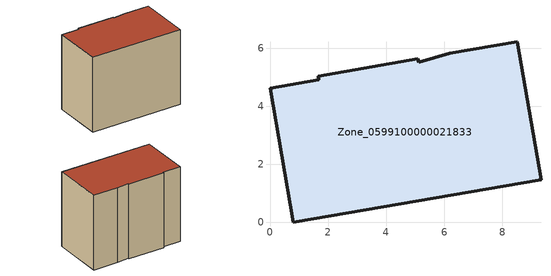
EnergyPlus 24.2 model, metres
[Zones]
Zone_0599100000021833
 floor ground (C_G): 6.19,5.82 8.51,6.23 9.33,1.47 0.8,0 0,4.62 1.68,4.91 1.66,5.04 5.09,5.63 5.11,5.52 z0
 wall outside (C_F): 9.33,1.47 8.51,6.23 6.19,5.82 5.11,5.52 5.09,5.63 1.66,5.04 1.68,4.91 0,4.62 0.8,0 9.33,1.47 z0:7.05
 roof outside (C_R): 8.51,6.23 6.19,5.82 5.11,5.52 5.09,5.63 1.66,5.04 1.68,4.91 0,4.62 0.8,0 9.33,1.47 z7.05
[BUILDING]
Pand.0599100000021833: North Axis=0; Terrain=City; Loads Convergence Tolerance Value=0.04; Temperature Convergence Tolerance Value=0.4; Solar Distribution=FullExterior; Maximum Number of Warmup Days=25; Minimum Number of Warmup Days=1
[Site:Location]
Rotterdam.The.Hague.AP_ZH_NLD Design_Conditions: Latitude=51.96; Longitude=4.45; Time Zone=1; Elevation=-4.5
[SITE:GROUNDTEMPERATURE:BUILDINGSURFACE]
18, 18, 18, 18, 18, 18, 18, 18, 18, 18, 18, 18
[MATERIAL] Thermal Absorptance=0.9; Solar Absorptance=0.7; Visible Absorptance=0.7
Name | Roughness | Thickness | Conductivity | Density | Specific Heat
G.TC.1946 | MediumSmooth | 0.15 | 1 | 540 | 1210
F.TC.1946 | Rough | 0.3 | 0.857143 | 1920 | 840
R.TC.1946 | MediumRough | 0.2 | 0.909091 | 1500 | 1000
[CONSTRUCTION]
C_G: G.TC.1946
C_F: F.TC.1946
C_R: R.TC.1946
[ZONE]
Zone_0599100000021833: Type=1; Multiplier=1; Ceiling Height=Autocalculate; Volume=Autocalculate; Floor Area=autocalculate; Part of Total Floor Area=Yes
[ZONEINFILTRATION:DESIGNFLOWRATE]
Infil_Zone_0599100000021833: Zone or ZoneList or Space or SpaceList=Zone_0599100000021833; Schedule=AlwaysOn; Design Flow Rate Calculation Method=Flow/Area; Flow Rate per Floor Area=0.003; Constant Term Coefficient=1; Temperature Term Coefficient=0; Velocity Term Coefficient=0; Velocity Squared Term Coefficient=0
[HVACTEMPLATE:ZONE:IDEALLOADSAIRSYSTEM]
Zone_0599100000021833: Maximum Heating Supply Air Temperature=50; Minimum Cooling Supply Air Temperature=13; Maximum Heating Supply Air Humidity Ratio=0.0156; Minimum Cooling Supply Air Humidity Ratio=0.0077; Heating Limit=NoLimit; Cooling Limit=NoLimit; Dehumidification Control Type=ConstantSensibleHeatRatio; Cooling Sensible Heat Ratio=0.7; Dehumidification Setpoint=60; Humidification Control Type=None; Humidification Setpoint=30; Outdoor Air Method=None; Outdoor Air Flow Rate per Person=0.00944; Outdoor Air Flow Rate per Zone Floor Area=0; Outdoor Air Flow Rate per Zone=0; Demand Controlled Ventilation Type=None; Outdoor Air Economizer Type=NoEconomizer; Heat Recovery Type=None; Sensible Heat Recovery Effectiveness=0.7; Latent Heat Recovery Effectiveness=0.65
[ZONECONTROL:THERMOSTAT]
ThermostatControl_Zone_0599100000021833: Zone or ZoneList=Zone_0599100000021833; Control Type Schedule=DualSetpointControlType; Control 1=Thermostat_Zone_0599100000021833; Temperature Difference Between Cutout And Setpoint=0
[THERMOSTATSETPOINT:DUALSETPOINT]
Thermostat_Zone_0599100000021833: Heating Setpoint Temperature Schedule=HeatingSetpoint_Zone_0599100000021833; Cooling Setpoint Temperature Schedule=CoolingSetpoint_Zone_0599100000021833
[SCHEDULE:COMPACT]
HeatingSetpoint_Zone_0599100000021833: Through: 12/31, For: AllDays, Until: 24:00, 21
CoolingSetpoint_Zone_0599100000021833: Through: 12/31, For: AllDays, Until: 24:00, 24
DualSetpointControlType: Through: 12/31, For: AllDays, Until: 24:00, 4
AlwaysOn: Through: 12/31, For: AllDays, Until: 24:00, 1
